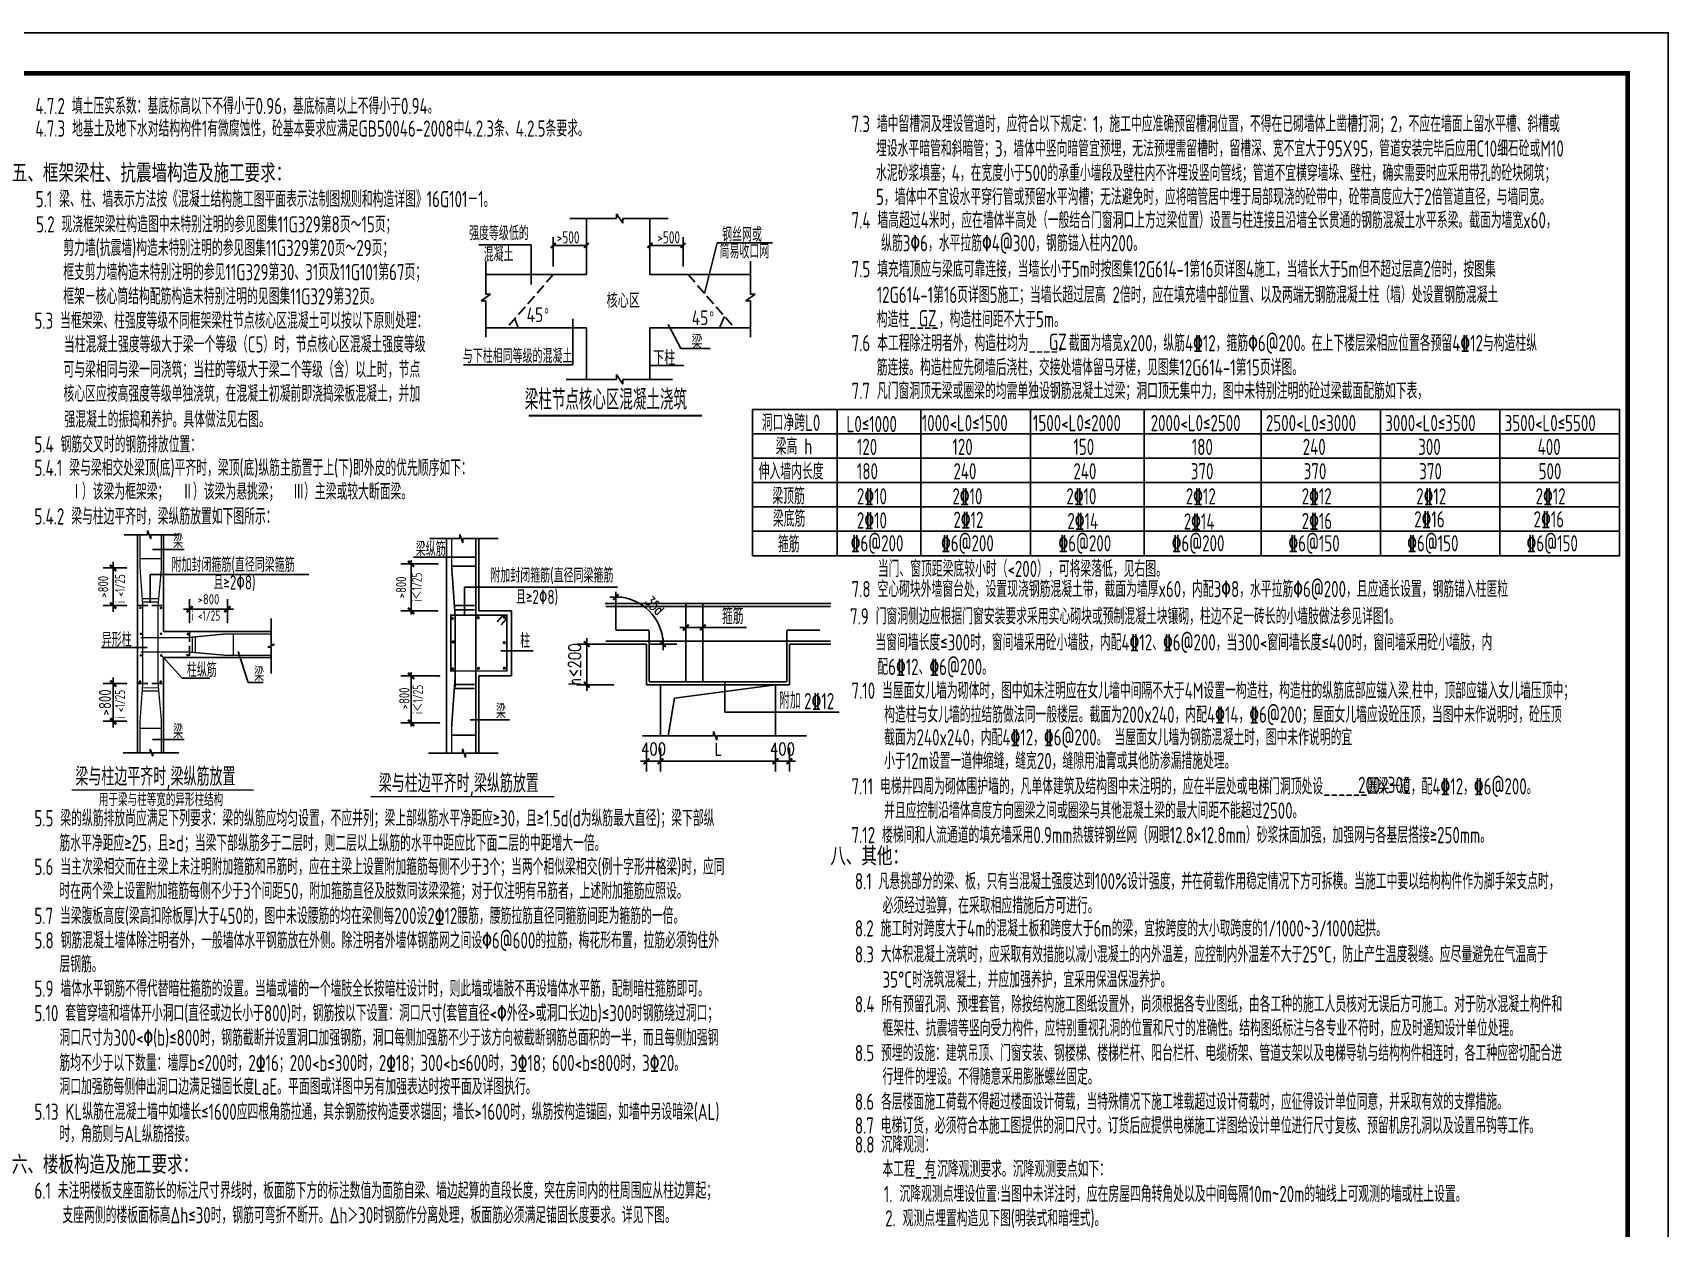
# Model space of a CAD drawing. Extents: x -2331248 to -1198620, y -977263 to -545844.
# Drawn here: x -2229393 to -2189140, y -735645 to -706208 of the extents above; entities that cross this region are included whole.
import ezdxf

# ---------------------------------------------------------------- set-up
doc = ezdxf.new("R2010")
doc.units = 0
doc.header["$LTSCALE"] = 1000
doc.header["$MEASUREMENT"] = 0
doc.linetypes.add('DASH', pattern=[0.35, 0.25, -0.1])
doc.layers.get('0').update_dxf_attribs({"linetype": 'CONTINUOUS'})
doc.layers.get('DEFPOINTS').update_dxf_attribs({"linetype": 'CONTINUOUS'})
doc.layers.add('PUB_TITLE', color=4, linetype='CONTINUOUS')
doc.layers.add('结-说明', color=7, linetype='CONTINUOUS')
doc.styles.add('_HZTXT', font='txt.shx', dxfattribs={"width": 0.8, "bigfont": 'hztxt.shx'})
doc.styles.add('DIM_FONT', font='tssdeng.shx', dxfattribs={"width": 0.8, "bigfont": 'tssdchn.shx'})
doc.styles.add('HZ', font='tssdeng.shx', dxfattribs={"width": 0.8, "bigfont": 'tssdchn.shx'})
doc.styles.add('SM1', font='tssdeng.shx', dxfattribs={"width": 0.7, "bigfont": 'tssdchn.shx'})
doc.styles.add('SM2', font='SimSun.ttf', dxfattribs={"width": 0.7})
doc.styles.add('STYLE1', font='txt.shx', dxfattribs={"width": 0.75, "bigfont": 'hztxt.shx'})
doc.dimstyles.new('DIMN40', dxfattribs={"dimtxt": 300, "dimasz": 1, "dimexe": 250, "dimexo": 300, "dimgap": 150, "dimtad": 1, "dimdec": 0, "dimlfac": 0.25, "dimzin": 0, "dimdsep": 46, "dimtxsty": 'DIM_FONT', "dimblk": '_DIMX', "dimblk1": '_DIMX', "dimblk2": '_DIMX', "dimcen": 0.09, "dimclrt": 7, "dimadec": 0, "dimazin": 0, "dimtfac": 1, "dimtdec": 0, "dimtix": 1, "dimtmove": 2, "dimatfit": 3, "dimldrblk": '_DIMX', "dimfxl": 1, "dimtolj": 1, "dimtzin": 0, "dimarcsym": 0})

# ---------------------------------------------------------------- blocks, each defined once
blk = doc.blocks.new('_ARCHTICK')
at = {"color": 0, "linetype": 'ByBlock', "const_width": 0.4}
blk.add_lwpolyline([(-0.5, -0.5), (0.5, 0.5)], dxfattribs=at)
blk = doc.blocks.new('_DIMX')
blk.add_line((-150, 0), (150, 0))
at = {"const_width": 50}
blk.add_lwpolyline([(-70, -70), (70, 70)], dxfattribs=at)
blk = doc.blocks.new('*D218')
at = {"color": 0, "lineweight": -2}
for p, q in [((-2214286, -723819), (-2214286, -724396)), ((-2213941, -723819), (-2213941, -724396)), ((-2214287, -724146), (-2214288, -724146)), ((-2213941, -724146), (-2214286, -724146)), ((-2213940, -724146), (-2213939, -724146))]:
    blk.add_line(p, q, dxfattribs=at)
at = {"layer": 'DEFPOINTS', "color": 0}
for p in [(-2214286, -723519), (-2213941, -723519), (-2214286, -724146)]:
    blk.add_point(p, dxfattribs=at)
at = {"color": 0, "lineweight": -2}
blk.add_blockref('_DIMX', (-2214286, -724146), dxfattribs=at)
at = {"color": 0, "lineweight": -2, "rotation": 180}
blk.add_blockref('_DIMX', (-2213941, -724146), dxfattribs=at)
at = {"color": 7, "insert": (-2214114, -723846), "char_height": 300, "attachment_point": 5, "style": '_HZTXT'}
blk.add_mtext('\\A1;400', dxfattribs=at)
blk = doc.blocks.new('*D220')
at = {"color": 0, "lineweight": -2}
for p, q in [((-2215094, -721264), (-2216007, -721264)), ((-2215757, -721263), (-2215757, -721262)), ((-2215757, -721264), (-2215757, -722264)), ((-2215094, -722264), (-2216007, -722264)), ((-2215757, -722265), (-2215757, -722266))]:
    blk.add_line(p, q, dxfattribs=at)
at = {"layer": 'DEFPOINTS', "color": 0}
for p in [(-2214794, -721264), (-2215757, -722264), (-2214794, -722264)]:
    blk.add_point(p, dxfattribs=at)
at = {"color": 0, "lineweight": -2}
for p, rotation in [((-2215757, -721264), 270), ((-2215757, -722264), 90)]:
    blk.add_blockref('_DIMX', p, dxfattribs=dict(at, rotation=rotation))
at = {"color": 7, "insert": (-2216057, -721764), "char_height": 300, "attachment_point": 5, "rotation": 90, "style": '_HZTXT'}
blk.add_mtext('\\A1;h≤200', dxfattribs=at)
blk = doc.blocks.new('*D221')
at = {"color": 0, "lineweight": -2}
for p, q in [((-2211114, -723819), (-2211114, -724396)), ((-2210770, -723819), (-2210770, -724396)), ((-2211115, -724146), (-2211116, -724146)), ((-2211114, -724146), (-2210770, -724146)), ((-2210769, -724146), (-2210768, -724146))]:
    blk.add_line(p, q, dxfattribs=at)
at = {"layer": 'DEFPOINTS', "color": 0}
for p in [(-2211114, -723519), (-2210770, -723519), (-2210770, -724146)]:
    blk.add_point(p, dxfattribs=at)
at = {"color": 0, "lineweight": -2}
blk.add_blockref('_DIMX', (-2211114, -724146), dxfattribs=at)
at = {"color": 0, "lineweight": -2, "rotation": 180}
blk.add_blockref('_DIMX', (-2210770, -724146), dxfattribs=at)
at = {"color": 7, "insert": (-2210942, -723846), "char_height": 300, "attachment_point": 5, "style": '_HZTXT'}
blk.add_mtext('\\A1;400', dxfattribs=at)

msp = doc.modelspace()

# ---------------------------------------------------------------- linework, layer by layer
at = {"color": 0, "linetype": 'ByBlock'}
msp.add_line((-2213319, -720851.9, 47518.1), (-2212901.1, -720851.9, 47518.1), dxfattribs=at)
for points, const_width in [([(-2211676.1, -719085), (-2211676.1, -715485), (-2190336.8, -715485), (-2190336.8, -719085), (-2211676.1, -719085)], 35), ([(-2209591.8, -715485), (-2209591.8, -719085)], 35), ([(-2211676.1, -716085), (-2190336.8, -716085)], 30)]:
    msp.add_lwpolyline(points, dxfattribs=dict(const_width=const_width))
msp.add_arc((-2215041.4, -721263.5, 47518.1), 1161.4, 0.04933, 89.95067, dxfattribs=at)
at = {"layer": 'PUB_TITLE'}
msp.add_lwpolyline([(-2273240.2, -765608.1), (-2273240.2, -706208.1), (-2189140.2, -706208.1), (-2189140.2, -765608.1)], close=True, dxfattribs=at)
at = {"layer": 'PUB_TITLE', "const_width": 120}
msp.add_lwpolyline([(-2270740.2, -707208.1), (-2190140.2, -707208.1), (-2190140.2, -764608.1), (-2270740.2, -764608.1)], close=True, dxfattribs=at)
at = {"layer": '结-说明'}
for p, q in [((-2216170.7, -710782.9), (-2215025.9, -710782.9)), ((-2215025.9, -710667), (-2215025.9, -710782.9)), ((-2215025.9, -710667), (-2214868.7, -710900)), ((-2214868.7, -710782.9), (-2213751.9, -710782.9)), ((-2214868.7, -710782.9), (-2214868.7, -710900)), ((-2217125.7, -711432.4), (-2218415.7, -711432.4)), ((-2217125.7, -712406.6), (-2217125.7, -711432.4)), ((-2212861.9, -712629), (-2212545.6, -711378.8)), ((-2212545.6, -711378.8), (-2211185.3, -711378.8)), ((-2218241, -712649.1), (-2218241, -711833.4)), ((-2211726.5, -712649.1), (-2211726.5, -711833.4)), ((-2218241, -712165.4), (-2215764.7, -712165.4)), ((-2214202.8, -712165.4), (-2211726.5, -712165.4)), ((-2218357, -712806.3), (-2218123.9, -712649.1)), ((-2218357, -712806.3), (-2218241, -712806.3)), ((-2218241, -712649.1), (-2218123.9, -712649.1)), ((-2218241, -713700.6), (-2218241, -712806.3)), ((-2211842.5, -712806.3), (-2211609.4, -712649.1)), ((-2211842.5, -712806.3), (-2211726.5, -712806.3)), ((-2211726.5, -712649.1), (-2211609.4, -712649.1)), ((-2211726.5, -713700.6), (-2211726.5, -712806.3)), ((-2217529.5, -713253.3), (-2217443, -713473.7)), ((-2216099.2, -713254.5), (-2216099.2, -714387.3)), ((-2212370.5, -713193.3), (-2212487.3, -713473.7)), ((-2218241, -713473.7), (-2215764.7, -713473.7)), ((-2214202.8, -713473.7), (-2211726.5, -713473.7)), ((-2213753.6, -713395.2), (-2213442.6, -713985.2)), ((-2213442.6, -713985.2), (-2212719.6, -713985.2)), ((-2216099.2, -714387.3), (-2218789, -714387.3)), ((-2214202.8, -714400.9), (-2213365.6, -714400.9)), ((-2216266.4, -714742.9), (-2215025.9, -714742.9)), ((-2215025.9, -714627), (-2214868.7, -714860)), ((-2215025.9, -714627), (-2215025.9, -714742.9)), ((-2214868.7, -714742.9), (-2213646.6, -714742.9)), ((-2214868.7, -714742.9), (-2214868.7, -714860)), ((-2226566, -718569.6), (-2226566, -718465.6)), ((-2226566, -718465.6), (-2226486, -718673.6)), ((-2227139.6, -718569.6), (-2226566, -718569.6)), ((-2226810.4, -718569.6), (-2226810.4, -723935.5)), ((-2226486, -718673.6), (-2226486, -718569.6)), ((-2226486, -718569.6), (-2225792.1, -718569.6)), ((-2226170.4, -718569.6), (-2226170.4, -720953.5)), ((-2219621.3, -718664.6), (-2218884.3, -718664.6)), ((-2219209.8, -718664.6), (-2219209.8, -723946.9)), ((-2218884.3, -718560.6), (-2218804.3, -718768.6)), ((-2218884.3, -718664.6), (-2218884.3, -718560.6)), ((-2218804.3, -718664.6), (-2217936.9, -718664.6)), ((-2218804.3, -718768.6), (-2218804.3, -718664.6)), ((-2218409.8, -718664.6), (-2218409.8, -720444.7)), ((-2226444.7, -718928.5), (-2225668.3, -718928.5)), ((-2218476.5, -719121.2), (-2220018.1, -719121.2)), ((-2226502.6, -719543.8), (-2222600.1, -719543.8)), ((-2226502.6, -720241.8), (-2226502.6, -719543.8)), ((-2218763.8, -719858.6), (-2215000.7, -719858.6)), ((-2218763.8, -720529.8), (-2218763.8, -719858.6)), ((-2215041.4, -720919.1), (-2215041.4, -719978.1)), ((-2218409.8, -720444.7), (-2217609.8, -720444.7)), ((-2217609.8, -720444.7), (-2217609.8, -722044.7)), ((-2215302.9, -720263.5, 47518.1), (-2209752.5, -720263.5, 47518.1)), ((-2223523, -720627.2), (-2223523, -721272.4)), ((-2213470, -720851.9, 47518.1), (-2211823.8, -720851.9, 47518.1)), ((-2226170.4, -720953.5), (-2223523, -720953.5)), ((-2223439.8, -721272.4), (-2223606.2, -721336.4)), ((-2223523, -721272.4), (-2223439.8, -721272.4)), ((-2215302.9, -721263.5, 47518.1), (-2214285.9, -721263.5, 47518.1)), ((-2214285.9, -721263.5, 47518.1), (-2214285.9, -722263.5, 47518.1)), ((-2214223.2, -721263.5, 47518.1), (-2213538.4, -721263.5, 47518.1)), ((-2209752.5, -721263.5, 47518.1), (-2210769.5, -721263.5, 47518.1)), ((-2210769.5, -721263.5, 47518.1), (-2210769.5, -722263.5, 47518.1)), ((-2226575.8, -721348), (-2227701.6, -721348)), ((-2226217.5, -721546.7), (-2225712.5, -722103.7)), ((-2226170.4, -721593.5), (-2223523, -721593.5)), ((-2226170.4, -721593.5), (-2226170.4, -723935.5)), ((-2224338.6, -721444.9), (-2224090.1, -722206.1)), ((-2223606.2, -721336.4), (-2223523, -721336.4)), ((-2223523, -721336.4), (-2223523, -721981.6)), ((-2217875.6, -721428.3), (-2217074.4, -721428.3)), ((-2225712.5, -722103.7), (-2225034.2, -722103.7)), ((-2218409.8, -722044.7), (-2217609.8, -722044.7)), ((-2218409.8, -722044.7), (-2218409.8, -723946.9)), ((-2224090.1, -722206.1), (-2223720.6, -722206.1)), ((-2214285.9, -722263.5, 47518.1), (-2210769.5, -722263.5, 47518.1)), ((-2213941.2, -722263.5, 47518.1), (-2213941.2, -723519, 47518.1)), ((-2212363.2, -722188.2), (-2212363.2, -722935.5)), ((-2211114.3, -722263.5, 47518.1), (-2211114.3, -723519, 47518.1)), ((-2212363.2, -722935.5), (-2209548, -722935.5)), ((-2218626.4, -723125.2), (-2217655.9, -723125.2)), ((-2226444.7, -723613.6), (-2225668.3, -723613.6)), ((-2214384.2, -723519, 47518.1), (-2212637.3, -723519, 47518.1)), ((-2212637.3, -723415, 47518.1), (-2212557.3, -723623, 47518.1)), ((-2212637.3, -723519, 47518.1), (-2212637.3, -723415, 47518.1)), ((-2212557.3, -723623, 47518.1), (-2212557.3, -723519, 47518.1)), ((-2212557.3, -723519, 47518.1), (-2210345.6, -723519, 47518.1)), ((-2227164.8, -723935.5), (-2226498.1, -723935.5)), ((-2226498.1, -723935.5), (-2226498.1, -723852.3)), ((-2226498.1, -723852.3), (-2226434.1, -724018.7)), ((-2226434.1, -724018.7), (-2226434.1, -723935.5)), ((-2226434.1, -723935.5), (-2225795.5, -723935.5)), ((-2219652.8, -723946.9), (-2218819.5, -723946.9)), ((-2218819.5, -723842.9), (-2218739.5, -724050.9)), ((-2218819.5, -723946.9), (-2218819.5, -723842.9)), ((-2218739.5, -723946.9), (-2217941.2, -723946.9)), ((-2218739.5, -724050.9), (-2218739.5, -723946.9))]:
    msp.add_line(p, q, dxfattribs=at)
at = {"layer": '结-说明', "ltscale": 5}
for p, q in [((-2215764.7, -710782.9), (-2215764.7, -712165.4)), ((-2214202.8, -710782.9), (-2214202.8, -712165.4)), ((-2216582.2, -711965.4), (-2216582.2, -711245.7)), ((-2213385.3, -711965.4), (-2213385.3, -711245.7)), ((-2216582.2, -711445.7), (-2215764.7, -711445.7)), ((-2213385.3, -711445.7), (-2214202.8, -711445.7)), ((-2215764.7, -713473.7), (-2215764.7, -714742.9)), ((-2214202.8, -713473.7), (-2214202.8, -714742.9))]:
    msp.add_line(p, q, dxfattribs=at)
at = {"layer": '结-说明', "linetype": 'DASH'}
for p, q in [((-2216582.2, -712165.4), (-2217721.5, -713473.7)), ((-2213265.5, -712165.4), (-2212126.3, -713473.7)), ((-2226810.4, -720313.5), (-2226170.4, -720313.5)), ((-2225530.4, -720953.5), (-2225530.4, -721593.5)), ((-2226810.4, -722233.5), (-2226170.4, -722233.5))]:
    msp.add_line(p, q, dxfattribs=at)
at = {"layer": '结-说明', "color": 7}
for p, q in [((-2211676.1, -715485), (-2190336.8, -715485)), ((-2211676.1, -719085), (-2211676.1, -715485)), ((-2209591.8, -719085), (-2209591.8, -715485)), ((-2207532.8, -719085), (-2207532.8, -715485)), ((-2204835.3, -719085), (-2204835.3, -715485)), ((-2202035.4, -719085), (-2202035.4, -715485)), ((-2199158.6, -719085), (-2199158.6, -715485)), ((-2196220.4, -719085), (-2196220.4, -715485)), ((-2193282.3, -719085), (-2193282.3, -715485)), ((-2190336.8, -719085), (-2190336.8, -715485)), ((-2211676.1, -716085), (-2190336.8, -716085)), ((-2211676.1, -716685), (-2190336.8, -716685)), ((-2211676.1, -717285), (-2190336.8, -717285)), ((-2211676.1, -717885), (-2190336.8, -717885)), ((-2211676.1, -718485), (-2190336.8, -718485)), ((-2211676.1, -719085), (-2190336.8, -719085))]:
    msp.add_line(p, q, dxfattribs=at)
at = {"layer": '结-说明', "color": 0, "linetype": 'ByBlock'}
for p, q in [((-2227412.8, -719236.1), (-2227412.8, -720463.5)), ((-2219424.5, -719285.4), (-2220331.3, -719285.4)), ((-2220081.3, -720534.7), (-2220081.3, -719195.4)), ((-2227092, -719386.1), (-2227662.8, -719386.1)), ((-2227092, -720313.5), (-2227662.8, -720313.5)), ((-2224453, -720401.6), (-2225680.4, -720401.6)), ((-2225530.4, -720722.4), (-2225530.4, -720151.6)), ((-2224603, -720722.4), (-2224603, -720151.6)), ((-2219435.2, -720444.7), (-2220331.3, -720444.7)), ((-2227409.8, -722083.5), (-2227409.8, -723311)), ((-2219381.7, -722044.7), (-2220331.3, -722044.7)), ((-2220081.3, -723294), (-2220081.3, -721954.7)), ((-2227089, -722233.5), (-2227659.8, -722233.5)), ((-2227089, -723161), (-2227659.8, -723161)), ((-2219381.7, -723204), (-2220331.3, -723204))]:
    msp.add_line(p, q, dxfattribs=at)
at = {"layer": '结-说明'}
for points, const_width in [([(-2217186.5, -715635.8), (-2212922.1, -715635.8)], 50), ([(-2226684.9, -721477.5), (-2226684.9, -720322.2), (-2226751.2, -719386.1), (-2226751.2, -718569.6)], 32), ([(-2226308.6, -721477.5), (-2226308.6, -720322.2), (-2226224.7, -719386.1), (-2226224.7, -718569.6)], 32), ([(-2218999, -722317.1), (-2218999, -720535.2), (-2219081.8, -719365), (-2219081.8, -718664.6)], 40), ([(-2218489.6, -718664.6), (-2218489.6, -723946.9)], 40), ([(-2226748.5, -719157.4), (-2226215.4, -719157.4)], 32), ([(-2219095, -719341.7), (-2218489.6, -719341.7)], 40), ([(-2226696.8, -720145.4), (-2226298.8, -720145.4)], 32), ([(-2226689.1, -720226.1), (-2226297.3, -720226.1)], 32), ([(-2219013.8, -720314.1), (-2218516.4, -720314.1)], 40), ([(-2219004.2, -720415.1), (-2218514.5, -720415.1)], 40), ([(-2215295.4, -720338.9), (-2209752.5, -720338.9)], 40), ([(-2213320, -720263.5), (-2213320, -722188.2)], 40), ([(-2212900.1, -720263.5), (-2212900.1, -722188.2)], 40), ([(-2217812.7, -720548.1), (-2217962.9, -720714.9)], 40), ([(-2217715.3, -720620.4), (-2217865.5, -720787.1)], 40), ([(-2215041.4, -720919.1), (-2214223.2, -720919.1)], 40), ([(-2214223.2, -720919.1), (-2214223.2, -722188.2)], 40), ([(-2210014, -720919.1), (-2210832.3, -720919.1)], 40), ([(-2210832.3, -720919.1), (-2210832.3, -722188.2)], 40), ([(-2226684.9, -721064.7), (-2226684.9, -722219.9), (-2226751.2, -723156.1), (-2226751.2, -723935.5)], 32), ([(-2226735.4, -721101.3), (-2225580.2, -721101.3), (-2224644, -721010.8), (-2223523, -721010.8)], 32), ([(-2226308.6, -721064.7), (-2226308.6, -722219.9), (-2226224.7, -723156.1), (-2226224.7, -723935.5)], 32), ([(-2225468, -721445.3), (-2225468, -721076.3)], 32), ([(-2225387.2, -721453), (-2225387.2, -721077.8)], 32), ([(-2224457.7, -721003.3), (-2224457.7, -721536.4)], 32), ([(-2215295.4, -721188.2), (-2209752.5, -721188.2)], 40), ([(-2226735.4, -721454.8), (-2225580.2, -721454.8), (-2224644, -721537.3), (-2223523, -721537.3)], 32), ([(-2218999, -721463.3), (-2218999, -722107.3), (-2219081.8, -723277.5), (-2219081.8, -723946.9)], 40), ([(-2226696.8, -722418.7), (-2226298.8, -722418.7)], 32), ([(-2226689.1, -722337.9), (-2226297.3, -722337.9)], 32), ([(-2219013.8, -722355.8), (-2218516.4, -722355.8)], 40), ([(-2219004.2, -722254.8), (-2218514.5, -722254.8)], 40), ([(-2214223.2, -722188.2), (-2210832.3, -722188.2)], 40), ([(-2226761.8, -723334.8), (-2226218.8, -723334.8)], 32), ([(-2219095, -723500.9), (-2218489.6, -723500.9)], 40), ([(-2223953.4, -724853.3), (-2228437.5, -724853.3)], 38.4), ([(-2216557.8, -725017.9), (-2221077.3, -725017.9)], 38.4)]:
    msp.add_lwpolyline(points, dxfattribs=dict(at, const_width=const_width))
for points, const_width in [([(-2226756.4, -720367, 1), (-2226724.4, -720367, 1)], 32), ([(-2226252.4, -720370.4, 1), (-2226220.4, -720370.4, 1)], 32), ([(-2219086.5, -720629.4, 1), (-2219046.5, -720629.4, 1)], 40), ([(-2218448.1, -720611, 1), (-2218408.1, -720611, 1)], 40), ([(-2217802.6, -720604.8, 1), (-2217762.6, -720604.8, 1)], 40), ([(-2226745.3, -721008.2, 1), (-2226713.3, -721008.2, 1)], 32), ([(-2226251.2, -721008.2, 1), (-2226219.2, -721008.2, 1)], 32), ([(-2225590.1, -721015.4, 1), (-2225558.1, -721015.4, 1)], 32), ([(-2219062.5, -721208.8, 1), (-2219022.5, -721208.8, 1)], 40), ([(-2217806, -721224, 1), (-2217766, -721224, 1)], 40), ([(-2226742.1, -721540.3, 1), (-2226710.1, -721540.3, 1)], 32), ([(-2226248, -721540.3, 1), (-2226216, -721540.3, 1)], 32), ([(-2225598.4, -721535.1, 1), (-2225566.4, -721535.1, 1)], 32), ([(-2219080.6, -721872.7, 1), (-2219040.6, -721872.7, 1)], 40), ([(-2218443.6, -721858.9, 1), (-2218403.6, -721858.9, 1)], 40), ([(-2217803.6, -721854.6, 1), (-2217763.6, -721854.6, 1)], 40), ([(-2226768.8, -722186.5, 1), (-2226736.8, -722186.5, 1)], 32), ([(-2226258.4, -722186.5, 1), (-2226226.4, -722186.5, 1)], 32)]:
    msp.add_lwpolyline(points, format="xyb", close=True, dxfattribs=dict(at, const_width=const_width))
at = {"layer": '结-说明', "const_width": 40}
msp.add_lwpolyline([(-2217721.7, -720550.4), (-2219105.8, -720550.4), (-2219105.8, -721924.3), (-2217721.7, -721924.3)], close=True, dxfattribs=at)
at = {"layer": '结-说明', "elevation": 47518.1}
msp.add_lwpolyline([(-2211114.3, -722263.5), (-2213596.4, -722588.9), (-2213751.6, -723519)], dxfattribs=at)
at = {"layer": '结-说明', "color": 0, "linetype": 'ByBlock'}
for p in [(-2220081.3, -719285.4), (-2219424.5, -719285.4), (-2227412.8, -719386.1), (-2227092, -719386.1), (-2227092, -720313.5), (-2224603, -720401.6), (-2219435.2, -720444.7), (-2225530.4, -720722.4), (-2224603, -720722.4), (-2220081.3, -722044.7), (-2219381.7, -722044.7), (-2227409.8, -722233.5), (-2227089, -722233.5), (-2227089, -723161), (-2219381.7, -723204)]:
    msp.add_point(p, dxfattribs=at)
at = {"layer": '结-说明', "ltscale": 5}
for points in [[(-2215764.9, -711539.4), (-2215764.9, -711539.4), (-2215764.7, -711539.4)], [(-2214202.7, -711539.4), (-2214202.7, -711539.4), (-2214202.8, -711539.4)]]:
    msp.add_solid(points, dxfattribs=at)

# ---------------------------------------------------------------- block references
at = {"color": 0, "linetype": 'ByBlock'}
for p, rotation in [((-2215041.4, -720102.1, 47518.1), 179.9753332512982), ((-2213320, -720851.9, 47518.1), 180), ((-2213880, -721263.5, 47518.1), 270.0246667487017)]:
    msp.add_blockref('_DIMX', p, dxfattribs=dict(at, rotation=rotation))
msp.add_blockref('_DIMX', (-2212900.1, -720851.9, 47518.1), dxfattribs=at)
at = {"layer": '结-说明', "ltscale": 5, "xscale": 120, "yscale": 120, "zscale": 120, "rotation": 180}
for p in [(-2216582.2, -711445.7), (-2214202.8, -711445.7)]:
    msp.add_blockref('_ARCHTICK', p, dxfattribs=at)
at = {"layer": '结-说明', "ltscale": 5, "xscale": 120, "yscale": 120, "zscale": 120}
for p in [(-2215764.7, -711445.7), (-2213385.3, -711445.7)]:
    msp.add_blockref('_ARCHTICK', p, dxfattribs=at)
at = {"layer": '结-说明', "color": 0, "linetype": 'ByBlock', "xscale": 150, "yscale": 150, "zscale": 150}
for p, rotation in [((-2227412.8, -719386.1), 270), ((-2220081.3, -719285.4), 90), ((-2227412.8, -720313.5), 90), ((-2224603, -720401.6), 180), ((-2220081.3, -720444.7), 270), ((-2227409.8, -722233.5), 270), ((-2220081.3, -722044.7), 90), ((-2227409.8, -723161), 90), ((-2220081.3, -723204), 270)]:
    msp.add_blockref('_ARCHTICK', p, dxfattribs=dict(at, rotation=rotation))
msp.add_blockref('_ARCHTICK', (-2225530.4, -720401.6), dxfattribs=at)

# ---------------------------------------------------------------- texts
at = {"color": 0, "linetype": 'ByBlock', "insert": (-2214089.4, -720311.5, 47518.1), "char_height": 250, "attachment_point": 5, "rotation": 315, "style": 'STYLE1'}
msp.add_mtext('35d', dxfattribs=at)
at = {"layer": '结-说明', "color": 7, "style": 'SM1', "width": 0.7}
for s, height, p in [('4.7.2 填土压实系数：基底标高以下不得小于0.96，基底标高以上不得小于0.94。 ', 400, (-2229327.2, -708213.3)), ('4.7.3 地基土及地下水对结构构件1有微腐蚀性，砼基本要求应满足GB50046-2008中4.2.3条、4.2.5条要求。', 400, (-2229327.2, -708769.2)), ('7.3 墙中留槽洞及埋设管道时，应符合以下规定：1，施工中应准确预留槽洞位置，不得在已砌墙体上凿槽打洞；2，不应在墙面上留水平槽、斜槽或', 400, (-2209239.9, -708654.4)), ('埋设水平暗管和斜暗管；3，墙体中竖向暗管宜预埋，无法预埋需留槽时，留槽深、宽不宜大于95X95，管道安装完毕后应用C10细石砼或M10', 400, (-2208638.2, -709260.7)), ('水泥砂浆填塞；4，在宽度小于500的承重小墙段及壁柱内不许埋设竖向管线；管道不宜横穿墙垛、壁柱，确实需要时应采用带孔的砼块砌筑；', 400, (-2208638.2, -709862.5)), ('5，墙体中不宜设水平穿行管或预留水平沟槽；无法避免时，应将暗管居中埋于局部现浇的砼带中，砼带高度应大于2倍管道直径，与墙同宽。', 400, (-2208638.2, -710450.5)), ('5.1 梁、柱、墙表示方法按《混凝土结构施工图平面表示法制图规则和构造详图》16G101－1。', 400, (-2229318.5, -710505.8)), ('5.2 现浇框架梁柱构造图中未特别注明的参见图集11G329第8页～15页；', 400, (-2229309.1, -711127.2)), ('7.4 墙高超过4米时，应在墙体半高处（一般结合门窗洞口上方过梁位置）设置与柱连接且沿墙全长贯通的钢筋混凝土水平系梁。截面为墙宽x60，', 400, (-2209239.9, -711026.1)), ('剪力墙(抗震墙)构造未特别注明的参见图集11G329第20页～29页；', 400, (-2228640.5, -711707.8)), ('>500', 300, (-2216493.5, -711395.7)), ('>500', 300, (-2214018.9, -711395.7)), ('纵筋3%%1306，水平拉筋%%1304@300，钢筋锚入柱内200。', 400, (-2208513.5, -711590.5)), ('框支剪力墙构造未特别注明的参见11G329第30、31页及11G101第67页；', 400, (-2228640.5, -712302.5)), ('7.5 填充墙顶应与梁底可靠连接，当墙长小于5m时按图集12G614-1第16页详图4施工，当墙长大于5m但不超过层高2倍时，按图集', 400, (-2209239.9, -712229.5)), ('框架－核心筒结构配筋构造未特别注明的见图集11G329第32页。', 400, (-2228640.5, -712900.5)), ('12G614-1第16页详图5施工；当墙长超过层高 2倍时，应在填充墙中部位置、以及两端无钢筋混凝土柱（墙）处设置钢筋混凝土', 400, (-2208620, -712862)), ('5.3 当框架梁、柱强度等级不同框架梁柱节点核心区混凝土可以按以下原则处理：', 400, (-2229350.7, -713498.7)), ('构造柱____，构造柱间距不大于5m。', 400, (-2208620, -713463.7)), ('构造柱____，构造柱间距不大于5m。', 400, (-2208620, -713463.7)), (' 当柱混凝土强度等级大于梁一个等级（C5）时，节点核心区混凝土强度等级', 400, (-2228793.7, -714082.2)), ('7.6 本工程除注明者外，构造柱均为____，截面为墙宽x200，纵筋4%%13212，箍筋%%1306@200。在上下楼层梁相应位置各预留4%%13212与构造柱纵', 400, (-2209239.9, -714051.7)), ('可与梁相同与梁一同浇筑；当柱的等级大于梁二个等级（含）以上时，节点', 400, (-2228634.7, -714702.2)), ('筋连接。构造柱应先砌墙后浇柱，交接处墙体留马牙槎，见图集12G614-1第15页详图。', 400, (-2208620, -714650)), ('核心区应按高强度等级单独浇筑，在混凝土初凝前即浇捣梁板混凝土，并加', 400, (-2228634.7, -715297.2)), ('7.7 凡门窗洞顶无梁或圈梁的均需单独设钢筋混凝土过梁；洞口顶无集中力，图中未特别注明的砼过梁截面配筋如下表，', 400, (-2209239.9, -715227)), ('强混凝土的振捣和养护。具体做法见右图。', 400, (-2228612.1, -715931.2)), ('洞口净跨L0', 400, (-2211449, -716012.3)), ('L0≤1000', 400, (-2209363.9, -716043.8)), ('1000<L0≤1500', 400, (-2207512.4, -716019)), ('1500<L0≤2000', 400, (-2204775.6, -716019)), ('2000<L0≤2500', 400, (-2201879, -716019)), ('2500<L0≤3000', 400, (-2199043.6, -716019)), ('3000<L0≤3500', 400, (-2196105.5, -716019)), ('3500<L0≤5500', 400, (-2193167.3, -716019)), ('5.4 钢筋交叉时的钢筋排放位置：', 400, (-2229350.7, -716545.3)), ('梁高 h', 400, (-2211107, -716595.7)), ('120', 400, (-2209108.4, -716605.6)), ('120', 400, (-2206758.3, -716605.6)), ('150', 400, (-2203781, -716605.6)), ('180', 400, (-2200866.5, -716605.6)), ('240', 400, (-2198137.8, -716605.6)), ('300', 400, (-2195294.2, -716605.6)), ('400', 400, (-2192356, -716605.6)), ('5.4.1 梁与梁相交处梁顶(底)平齐时，梁顶(底)纵筋主筋置于上(下)即外皮的优先顺序如下：', 400, (-2229349.5, -717122.3)), ('伸入墙内长度', 400, (-2211525.5, -717210.4)), ('180', 400, (-2209108.4, -717205.6)), ('240', 400, (-2206733.5, -717205.6)), ('240', 400, (-2203781, -717205.6)), ('370', 400, (-2200891.3, -717205.6)), ('370', 400, (-2198113, -717205.6)), ('370', 400, (-2195269.5, -717205.6)), ('500', 400, (-2192331.3, -717205.6)), ('  Ⅰ）该梁为框架梁；  Ⅱ）该梁为悬挑梁；  Ⅲ）主梁或较大断面梁。', 400, (-2228788.5, -717708.2)), ('梁顶筋  ', 400, (-2211189.1, -717819.1)), ('2%%13210', 400, (-2209108.4, -717822.7)), ('2%%13210', 400, (-2206758.3, -717822.7)), ('2%%13210', 400, (-2203954.1, -717822.7)), ('2%%13212', 400, (-2201014.9, -717822.7)), ('2%%13212', 400, (-2198162.5, -717822.7)), ('2%%13212', 400, (-2195343.7, -717822.7)), ('2%%13212', 400, (-2192405.5, -717822.7)), ('5.4.2 梁与柱边平齐时，梁纵筋放置如下图所示：', 400, (-2229349.5, -718318.1)), ('梁底筋 ', 400, (-2211175.4, -718374.3)), ('2%%13210', 400, (-2209108.4, -718415.8)), ('2%%13212', 400, (-2206733.5, -718402.1)), ('2%%13214', 400, (-2203929.4, -718429.5)), ('2%%13214', 400, (-2201064.4, -718443.2)), ('2%%13216', 400, (-2198162.5, -718429.5)), ('2%%13216', 400, (-2195393.1, -718388.5)), ('2%%13216', 400, (-2192455, -718388.5)), ('箍筋', 400, (-2211052.3, -719003.4)), ('%%1326@200', 400, (-2209262.3, -718979.9)), ('%%1326@200', 400, (-2207039.3, -718979.9)), ('%%1326@200', 400, (-2204149.5, -718979.9)), ('%%1326@200', 400, (-2201362.2, -718979.9)), ('%%1326@150', 400, (-2198489.4, -718979.9)), ('%%1326@150', 400, (-2195565.4, -718979.9)), ('%%1326@150', 400, (-2192627.2, -718979.9)), ('当门、窗顶距梁底较小时（<200），可将梁落低，见右图。', 400, (-2208594.5, -719609.6)), ('7.8 空心砌块外墙窗台处，设置现浇钢筋混凝土带，截面为墙厚x60，内配3%%1308，水平拉筋%%1306@200，且应通长设置，钢筋锚入柱匿粒', 400, (-2209239.1, -720107.4)), ('箍筋', 400, (-2212430.2, -720770.3, 47518.1)), ('7.9 门窗洞侧边应根据门窗安装要求采用实心砌块或预制混凝土块镶砌，柱边不足一砖长的小墙肢做法参见详图1。', 400, (-2209278.4, -720778.9)), ('当窗间墙长度≤300时，窗间墙采用砼小墙肢，内配4%%13212、%%1326@200，当300<窗间墙长度≤400时，窗间墙采用砼小墙肢，内', 400, (-2208654.4, -721419.1)), ('配6%%13212、%%1326@200。', 400, (-2208606.4, -722022.7)), ('附加', 400, (-2211025.7, -722853.9)), ('2%%13212', 400, (-2210406.9, -722866.3)), ('7.10 当屋面女儿墙为砌体时，图中如未注明应在女儿墙中间隔不大于4M设置一构造柱，构造柱的纵筋底部应锚入梁.柱中，顶部应锚入女儿墙压顶中；', 400, (-2209242.1, -722607.4)), ('构造柱与女儿墙的拉结筋做法同一般楼层。截面为200x240，内配4%%13214，%%1326@200；屋面女儿墙应设砼压顶，当图中未作说明时，砼压顶', 400, (-2208438.6, -723197.5)), ('截面为240x240，内配4%%13212，%%1326@200。 当屋面女儿墙为钢筋混凝土时，图中未作说明的宜', 400, (-2208438.6, -723757.3)), ('小于12m设置一道伸缩缝，缝宽20，缝隙用油膏或其他防渗漏措施处理。', 400, (-2208438.6, -724338.1)), ('7.11 电梯井四周为砌体围护墙的，凡单体建筑及结构图中未注明的，应在半层处或电梯门洞顶处设______圈梁一道，配4%%13212，%%1326@200。', 400, (-2209242.1, -724964.3)), ('5.5 梁的纵筋排放尚应满足下列要求：梁的纵筋应均匀设置，不应并列；梁上部纵筋水平净距应≥30，且≥1.5d(d为纵筋最大直径)；梁下部纵', 400, (-2229350.7, -725749.1)), ('并且应控制沿墙体高度方向圈梁之间或圈梁与其他混凝土梁的最大间距不能超过2500。', 400, (-2208438.6, -725559.5)), ('7.12 楼梯间和人流通道的填充墙采用0.9mm热镀锌钢丝网（网眼12.8×12.8mm）砂浆抹面加强，加强网与各基层搭接≥250mm。', 400, (-2209242.1, -726163.2)), ('筋水平净距应≥25，且≥d；当梁下部纵筋多于二层时，则二层以上纵筋的水平中距应比下面二层的中距增大一倍。', 400, (-2228735.3, -726360.7)), ('5.6 当主次梁相交而在主梁上未注明附加箍筋和吊筋时，应在主梁上设置附加箍筋每侧不少于3个；当两个相似梁相交(例十字形井格梁)时，应同', 400, (-2229350.7, -726944.8)), ('8.1 凡悬挑部分的梁、板，只有当混凝土强度达到100%设计强度，并在荷载作用稳定情况下方可拆模。当施工中要以结构构件作为脚手架支点时，', 400, (-2209158.3, -727301)), ('时在两个梁上设置附加箍筋每侧不少于3个间距50，附加箍筋直径及肢数同该梁梁箍；对于仅注明有吊筋者，上述附加箍筋应照设。', 400, (-2228735.3, -727540.1)), ('5.7 当梁腹板高度(梁高扣除板厚)大于450的，图中未设腰筋的均在梁侧每200设2%%13112腰筋，腰筋拉筋直径同箍筋间距为箍筋的一倍。', 400, (-2229350.7, -728154)), ('必须经过验算，在采取相应措施后方可进行。', 400, (-2208479.3, -727898.5)), ('8.2 施工时对跨度大于4m的混凝土板和跨度大于6m的梁，宜按跨度的大小取跨度的1/1000~3/1000起拱。', 400, (-2209158.3, -728462.8)), ('5.8 钢筋混凝土墙体除注明者外，一般墙体水平钢筋放在外侧。除注明者外墙体钢筋网之间设%%1306@600的拉筋，梅花形布置，拉筋必须钩住外', 400, (-2229350.7, -728756.7)), ('层钢筋。', 400, (-2228735.3, -729343.5)), ('8.3 大体积混凝土浇筑时，应采取有效措施以减小混凝土的内外温差，应控制内外温差不大于25%%DC，防止产生温度裂缝。应尽量避免在气温高于', 400, (-2209158.3, -729101)), ('35%%DC时浇筑混凝土，并应加强养护，宜采用保温保湿养护。', 400, (-2208479.3, -729719.7)), ('5.9 墙体水平钢筋不得代替暗柱箍筋的设置。当墙或墙的一个墙肢全长按暗柱设计时，则此墙或墙肢不再设墙体水平筋，配制暗柱箍筋即可。', 400, (-2229350.7, -729944.8)), ('5.10 套管穿墙和墙体开小洞口(直径或边长小于800)时，钢筋按以下设置：洞口尺寸(套管直径<%%130外径>或洞口长边b)≤300时钢筋绕过洞口；', 400, (-2229350.7, -730547.5)), ('8.4 所有预留孔洞、预埋套管，除按结构施工图纸设置外，尚须根据各专业图纸，由各工种的施工人员核对无误后方可施工。对于防水混凝土构件和', 400, (-2209158.3, -730327)), ('框架柱、抗震墙等竖向受力构件，应特别重视孔洞的位置和尺寸的准确性。结构图纸标注与各专业不符时，应及时通知设计单位处理。', 400, (-2208479.3, -730916.7)), ('洞口尺寸为300<%%130(b)≤800时，钢筋截断并设置洞口加强钢筋，洞口每侧加强筋不少于该方向被截断钢筋总面积的一半，而且每侧加强钢', 400, (-2228735.3, -731151.5)), ('筋均不少于以下数量：墙厚b≤200时，2%%13116；200<b≤300时，2%%13118；300<b≤600时，3%%13118；600<b≤800时，3%%13120。', 400, (-2228735.3, -731774.8)), ('8.5 预埋的设施：建筑吊顶、门窗安装、钢楼梯、楼梯栏杆、阳台栏杆、电缆桥架、管道支架以及电梯导轨与结构构件相连时，各工种应密切配合进', 400, (-2209158.3, -731530.7)), ('行埋件的埋设。不得随意采用膨胀螺丝固定。', 400, (-2208479.3, -732113.1)), ('洞口加强筋每侧伸出洞口边满足锚固长度LaE。平面图或详图中另有加强表达时按平面及详图执行。    ', 400, (-2228735.3, -732356.8)), ('5.13 KL纵筋在混凝土墙中如墙长≤1600应四根角筋拉通，其余钢筋按构造要求锚固；墙长>1600时，纵筋按构造锚固，如墙中另设暗梁(AL)', 400, (-2229350.7, -732975.4)), ('8.6 各层楼面施工荷载不得超过楼面设计荷载，当特殊情况下施工堆载超过设计荷载时，应征得设计单位同意，并采取有效的支撑措施。', 400, (-2209158.3, -732728.4)), ('8.7 电梯订货，必须符合本施工图提供的洞口尺寸。订货后应提供电梯施工详图给设计单位进行尺寸复核、预留机房孔洞以及设置吊钩等工作。', 400, (-2209158.3, -733316.5)), ('时，角筋则与AL纵筋搭接。', 400, (-2228735.3, -733523.1)), ('8.8 沉降观测：', 400, (-2209158.3, -733783.1)), ('本工程___沉降观测要求。沉降观测要点如下：', 400, (-2208479.3, -734386)), ('6.1 未注明楼板支座面筋长的标注尺寸界线时，板面筋下方的标注数值为面筋自梁、墙边起算的直段长度，突在房间内的柱周围应从柱边算起；', 400, (-2229350.7, -734918.5)), ('1. 沉降观测点埋设位置:当图中未详注时，应在房屋四角转角处以及中间每隔10m~20m的轴线上可观测的墙或柱上设置。', 400, (-2208444.3, -735000.6)), ('支座两侧的楼板面标高Δh≤30时，钢筋可弯折不断开。Δh＞30时钢筋作分离处理，板面筋必须满足锚固长度要求。详见下图。', 400, (-2228662.6, -735521.6)), ('2. 观测点埋置构造见下图(明装式和暗埋式)。', 400, (-2208412.7, -735599.3))]:
    msp.add_text(s, height=height, dxfattribs=at).set_placement(p)
at = {"layer": '结-说明', "color": 6, "style": 'SM2', "width": 0.7}
for s, p in [('五、框架梁柱、抗震墙构造及施工要求：', (-2229905.9, -709849.4)), ('八、其他：', (-2209762.6, -726667.8)), ('六、楼板构造及施工要求：', (-2229905.9, -734262.7))]:
    msp.add_text(s, height=400, dxfattribs=at).set_placement(p)
at = {"layer": '结-说明', "style": 'SM1'}
for s, height, width, p in [('强度等级低的', 350, 0.7, (-2218653.7, -711319.1)), ('钢丝网或', 350, 0.7, (-2212427, -711352)), ('混凝土', 350, 0.7, (-2218295.7, -711840.1)), ('简易收口网', 350, 0.7, (-2212489.8, -711764.6)), ('核心区', 360, 0.8, (-2215270.4, -712984)), ('45', 360, 0.8, (-2217236.5, -713332.5)), ('。', 360, 0.8, (-2216800.3, -713129.3)), ('45', 360, 0.8, (-2213172.3, -713407.7)), ('。', 360, 0.8, (-2212736.1, -713204.6)), ('梁', 360, 0.8, (-2213180.4, -714006)), ('与下柱相同等级的混凝土', 350, 0.7, (-2218806.6, -714343.4)), ('下柱', 360, 0.8, (-2214124, -714396.6)), ('梁柱节点核心区混凝土浇筑', 500, 0.7, (-2217281.5, -715492.5)), ('梁', 350, 0.7, (-2225936.8, -718901)), ('梁纵筋', 350, 0.7, (-2219965.4, -719093.2)), ('附加封闭箍筋(直径同梁箍筋', 350, 0.7, (-2225974.5, -719484)), ('且≥2%%1308)', 350, 0.7, (-2224945.7, -719917.8)), ('附加封闭箍筋(直径同梁箍筋', 350, 0.7, (-2218128.8, -719745.8)), ('且≥2%%1308)', 350, 0.7, (-2217499.6, -720274.9)), ('i <1/25', 250, 0.7, (-2225490.4, -720685.1)), ('异形柱', 350, 0.7, (-2227693, -721327.6)), ('柱', 350, 0.7, (-2217396.1, -721353.7)), ('柱纵筋', 350, 0.7, (-2225597.8, -722072.7)), ('梁', 350, 0.7, (-2223944, -722177.1)), ('梁', 350, 0.7, (-2217991.5, -723090.8)), ('梁', 350, 0.7, (-2225936.8, -723586.1)), ('梁与柱边平齐时,梁纵筋放置 ', 448, 0.75, (-2228342.6, -724748.2)), ('梁与柱边平齐时,梁纵筋放置 ', 448, 0.75, (-2220876.4, -724912.8)), ('用于梁与柱等宽的异形柱结构', 320, 0.7, (-2227763.1, -725252.6))]:
    msp.add_text(s, height=height, dxfattribs=dict(at, width=width)).set_placement(p)
at = {"layer": '结-说明', "color": 4, "style": 'SM1', "width": 0.7}
for s, p in [('GZ', (-2207586.3, -713438.6)), ('GZ', (-2207586.3, -713438.6)), ('GZ', (-2204381.5, -714018.4)), ('GZ', (-2204381.5, -714018.4)), ('200x300', (-2196774, -724928.1)), ('有', (-2207436.7, -734363.6))]:
    msp.add_text(s, height=400, dxfattribs=at).set_placement(p)
at = {"layer": '结-说明', "style": 'SM1', "width": 0.7}
for s, p in [('i <1/25', (-2227119, -720252)), ('i＜1/25', (-2219817.5, -720220.6)), ('i <1/25', (-2227119.5, -723099.8)), ('i＜1/25', (-2219789.6, -722983.8))]:
    msp.add_text(s, height=250, rotation=90, dxfattribs=at).set_placement(p)
at = {"layer": '结-说明', "attachment_point": 5, "rotation": 90, "style": 'HZ'}
for insert, char_height in [((-2227657.8, -719849.8), 250), ((-2220326.3, -719865), 250), ((-2227612.8, -722697.2), 300), ((-2220247.6, -722598.1), 250)]:
    msp.add_mtext('\\A1;>800', dxfattribs=dict(at, insert=insert, char_height=char_height))
at = {"layer": '结-说明', "insert": (-2225066.7, -720156.6), "char_height": 250, "attachment_point": 5, "style": 'HZ'}
msp.add_mtext('>800', dxfattribs=at)

# ---------------------------------------------------------------- dimensions: what is measured, and where the dimension line sits
dim = msp.add_linear_dim(base=(-2215756.6, -722263.5, 47518.1), p1=(-2214794.4, -721263.5, 47518.1), p2=(-2214794.4, -722263.5, 47518.1), angle=90, text='h≤<>', dimstyle='DIMN40', override={"dimlfac": 0.2, "dimtxsty": '_HZTXT'})
dim.commit()
dim.dimension.update_dxf_attribs({"geometry": '*D220', "text_midpoint": (-2216056.6, -721763.5, 47518.1)})
for base, p1, p2, picture, middle in [((-2214285.9, -724146.4, 47518.1), (-2213941.2, -723519, 47518.1), (-2214285.9, -723519, 47518.1), '*D218', (-2214113.6, -723846.4, 47518.1)), ((-2210769.5, -724146.4, 47518.1), (-2211114.3, -723519, 47518.1), (-2210769.5, -723519, 47518.1), '*D221', (-2210941.9, -723846.4, 47518.1))]:
    dim = msp.add_linear_dim(base=base, p1=p1, p2=p2, text='400', dimstyle='DIMN40', override={"dimtxsty": '_HZTXT'})
    dim.commit()
    dim.dimension.update_dxf_attribs({"geometry": picture, "text_midpoint": middle})
msp.add_linear_dim(base=(-2211114.3, -724146.4, 47518.1), p1=(-2213941.2, -723519, 47518.1), p2=(-2211114.3, -723519, 47518.1), text='L', dimstyle='DIMN40', override={"dimtxsty": '_HZTXT'}).render()

doc.saveas('drawing.dxf')
